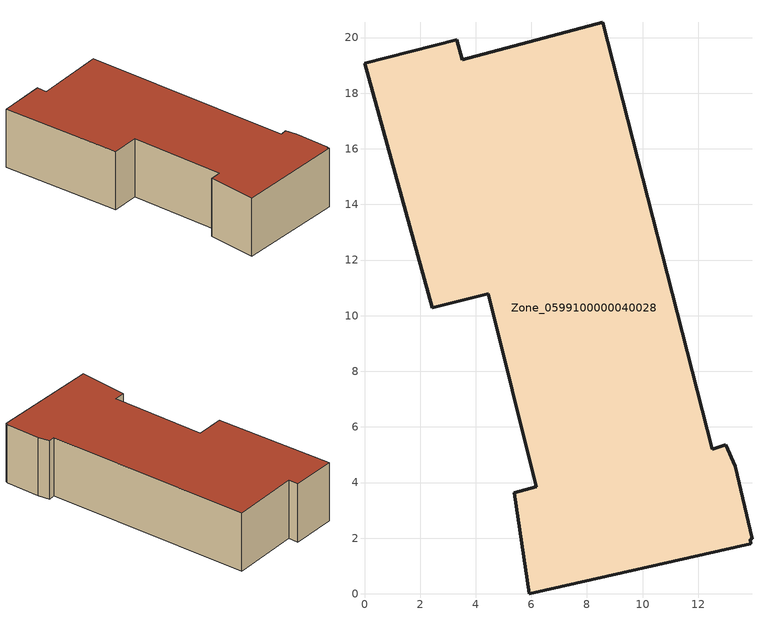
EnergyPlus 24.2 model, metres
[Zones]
Zone_0599100000040028
 floor ground (C_G): 12.51,5.2 12.99,5.36 13.33,4.58 13.93,1.98 13.87,1.96 13.9,1.8 5.92,0 5.38,3.64 6.18,3.85 4.44,10.79 2.43,10.29 0,19.08 3.32,19.92 3.51,19.2 8.57,20.55 z0
 wall outside (C_F): 3.51,19.2 3.32,19.92 0,19.08 2.43,10.29 4.44,10.79 6.18,3.85 5.38,3.64 5.92,0 13.9,1.8 13.87,1.96 13.93,1.98 13.33,4.58 12.99,5.36 12.51,5.2 8.57,20.55 3.51,19.2 z0:4.56
 roof outside (C_R): 12.51,5.2 8.57,20.55 3.51,19.2 3.32,19.92 0,19.08 2.43,10.29 4.44,10.79 6.18,3.85 5.38,3.64 5.92,0 13.9,1.8 13.87,1.96 13.93,1.98 13.33,4.58 12.99,5.36 z4.56
[BUILDING]
Pand.0599100000040028: North Axis=0; Terrain=City; Loads Convergence Tolerance Value=0.04; Temperature Convergence Tolerance Value=0.4; Solar Distribution=FullExterior; Maximum Number of Warmup Days=25; Minimum Number of Warmup Days=1
[Site:Location]
Rotterdam.The.Hague.AP_ZH_NLD Design_Conditions: Latitude=51.96; Longitude=4.45; Time Zone=1; Elevation=-4.5
[SITE:GROUNDTEMPERATURE:BUILDINGSURFACE]
18, 18, 18, 18, 18, 18, 18, 18, 18, 18, 18, 18
[MATERIAL] Thermal Absorptance=0.9; Solar Absorptance=0.7; Visible Absorptance=0.7
Name | Roughness | Thickness | Conductivity | Density | Specific Heat
G.D.1965 | MediumSmooth | 0.15 | 1 | 540 | 1210
F.D.1965 | Rough | 0.3 | 0.857143 | 1920 | 840
R.D.1965 | MediumRough | 0.2 | 0.08 | 1500 | 1000
[CONSTRUCTION]
C_G: G.D.1965
C_F: F.D.1965
C_R: R.D.1965
[ZONE]
Zone_0599100000040028: Type=1; Multiplier=1; Ceiling Height=Autocalculate; Volume=Autocalculate; Floor Area=autocalculate; Part of Total Floor Area=Yes
[ZONEINFILTRATION:DESIGNFLOWRATE]
Infil_Zone_0599100000040028: Zone or ZoneList or Space or SpaceList=Zone_0599100000040028; Schedule=AlwaysOn; Design Flow Rate Calculation Method=Flow/Area; Flow Rate per Floor Area=0.0042; Constant Term Coefficient=1; Temperature Term Coefficient=0; Velocity Term Coefficient=0; Velocity Squared Term Coefficient=0
[HVACTEMPLATE:ZONE:IDEALLOADSAIRSYSTEM]
Zone_0599100000040028: Maximum Heating Supply Air Temperature=50; Minimum Cooling Supply Air Temperature=13; Maximum Heating Supply Air Humidity Ratio=0.0156; Minimum Cooling Supply Air Humidity Ratio=0.0077; Heating Limit=NoLimit; Cooling Limit=NoLimit; Dehumidification Control Type=ConstantSensibleHeatRatio; Cooling Sensible Heat Ratio=0.7; Dehumidification Setpoint=60; Humidification Control Type=None; Humidification Setpoint=30; Outdoor Air Method=None; Outdoor Air Flow Rate per Person=0.00944; Outdoor Air Flow Rate per Zone Floor Area=0; Outdoor Air Flow Rate per Zone=0; Demand Controlled Ventilation Type=None; Outdoor Air Economizer Type=NoEconomizer; Heat Recovery Type=None; Sensible Heat Recovery Effectiveness=0.7; Latent Heat Recovery Effectiveness=0.65
[ZONECONTROL:THERMOSTAT]
ThermostatControl_Zone_0599100000040028: Zone or ZoneList=Zone_0599100000040028; Control Type Schedule=DualSetpointControlType; Control 1=Thermostat_Zone_0599100000040028; Temperature Difference Between Cutout And Setpoint=0
[THERMOSTATSETPOINT:DUALSETPOINT]
Thermostat_Zone_0599100000040028: Heating Setpoint Temperature Schedule=HeatingSetpoint_Zone_0599100000040028; Cooling Setpoint Temperature Schedule=CoolingSetpoint_Zone_0599100000040028
[SCHEDULE:COMPACT]
HeatingSetpoint_Zone_0599100000040028: Through: 12/31, For: AllDays, Until: 24:00, 21
CoolingSetpoint_Zone_0599100000040028: Through: 12/31, For: AllDays, Until: 24:00, 24
DualSetpointControlType: Through: 12/31, For: AllDays, Until: 24:00, 4
AlwaysOn: Through: 12/31, For: AllDays, Until: 24:00, 1
